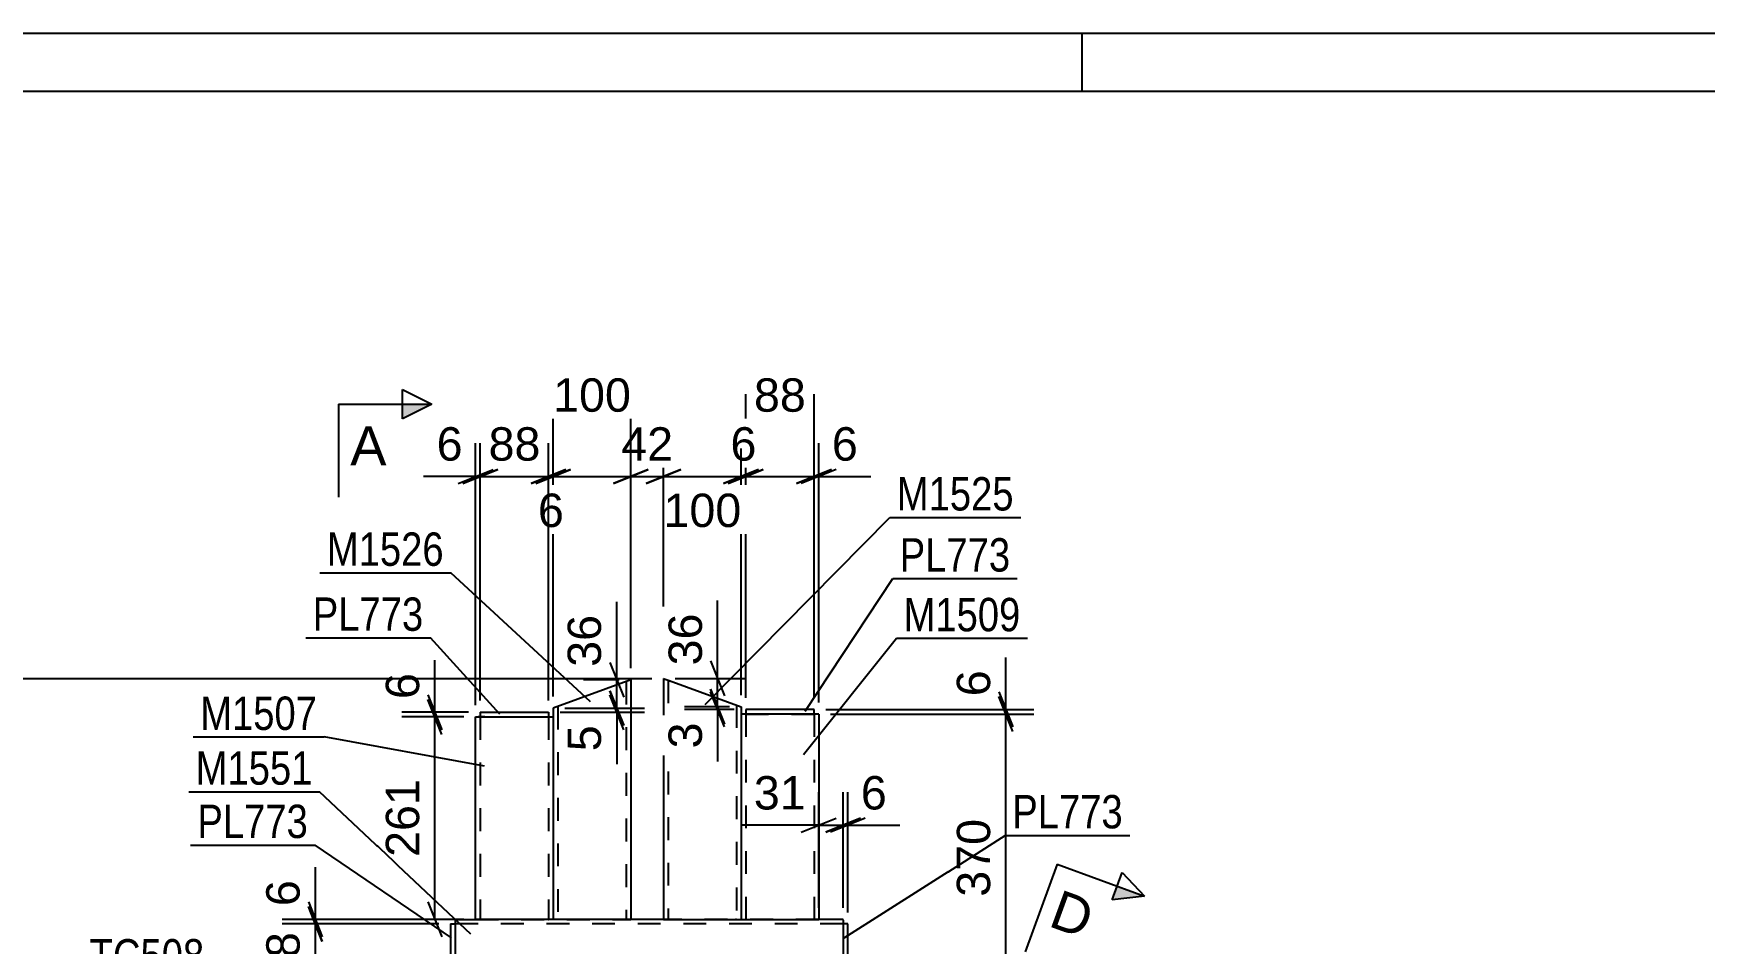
# Model space of a CAD drawing. Header units: millimetres. Extents: x -384 to 457, y -61 to 533.
# Drawn here: x -52.9 to 90.7, y 454.9 to 533 of the extents above; entities that cross this region are included whole.
import ezdxf

# ---------------------------------------------------------------- set-up
doc = ezdxf.new("R2010")
doc.units = ezdxf.units.MM
doc.linetypes.add('DXK_LINE_DOT2', pattern=[3.9198, 1.9599, -1.9599])
doc.styles.add('Arial', font='ARIAL.TTF', dxfattribs={"height": 0.2})
doc.styles.add('Arial Narrow', font='ARIALN.TTF', dxfattribs={"height": 0.2})

# ---------------------------------------------------------------- blocks, each defined once
blk = doc.blocks.new('Unknown-284935728-1133')
at = {"color": 5, "linetype": 'Continuous'}
for p, q in [((457.19, 533.03), (-383.81, 533.03)), ((37.19, 528.03), (37.19, 533.03)), ((452.19, 528.03), (-378.81, 528.03))]:
    blk.add_line(p, q, dxfattribs=at)
blk = doc.blocks.new('Part-284935728-3994 - 3963')
at = {"color": 2, "linetype": 'Continuous'}
for p, q in [((14.17, 474.99), (8.3, 474.99)), ((8.3, 474.99), (8.3, 474.59)), ((14.17, 474.59), (14.17, 474.99))]:
    blk.add_line(p, q, dxfattribs=at)
at = {"color": 7, "linetype": 'DXK_LINE_DOT2'}
blk.add_line((8.3, 474.59), (14.17, 474.59), dxfattribs=at)
blk = doc.blocks.new('Part-284935728-3978 - 3963')
at = {"color": 2, "linetype": 'Continuous'}
for p, q in [((1.24, 477.65), (1.24, 456.97)), ((1.24, 477.65), (1.3, 477.62)), ((1.3, 477.62), (1.47, 477.56)), ((1.47, 477.56), (2.04, 477.35)), ((2.04, 477.35), (7.9, 475.22)), ((7.9, 475.22), (7.9, 456.97)), ((1.24, 456.97), (7.9, 456.97))]:
    blk.add_line(p, q, dxfattribs=at)
at = {"color": 7, "linetype": 'DXK_LINE_DOT2'}
for p, q in [((1.47, 477.56), (1.88, 477.41)), ((1.64, 477.5), (1.64, 456.97)), ((1.64, 477.5), (1.67, 477.49)), ((1.73, 477.47), (2.04, 477.35)), ((7.5, 475.37), (7.5, 456.97)), ((7.47, 456.97), (7.41, 456.97)), ((7.41, 456.97), (7.47, 456.97)), ((7.47, 456.97), (7.5, 456.97)), ((7.5, 456.97), (7.47, 456.97))]:
    blk.add_line(p, q, dxfattribs=at)
blk = doc.blocks.new('Part-284935728-3984 - 3963')
at = {"color": 2, "linetype": 'Continuous'}
for p, q in [((-1.57, 477.53), (-8.24, 475.1)), ((-1.57, 477.53), (-1.57, 456.97)), ((-8.24, 475.1), (-8.24, 456.97)), ((-1.63, 456.97), (-8.24, 456.97)), ((-1.57, 456.97), (-1.63, 456.97))]:
    blk.add_line(p, q, dxfattribs=at)
at = {"color": 7, "linetype": 'DXK_LINE_DOT2'}
for p, q in [((-2, 477.37), (-1.97, 477.38)), ((-1.97, 477.38), (-1.97, 456.97)), ((-7.84, 475.24), (-7.84, 456.97)), ((-2, 456.97), (-1.97, 456.97))]:
    blk.add_line(p, q, dxfattribs=at)
blk = doc.blocks.new('Part-284935728-3989 - 3963')
at = {"color": 2, "linetype": 'Continuous'}
for p, q in [((-14.9, 474.35), (-14.84, 474.35)), ((-14.9, 456.97), (-14.9, 474.35)), ((-14.84, 474.35), (-14.1, 474.35)), ((-14.1, 474.35), (-8.24, 474.35)), ((-8.24, 474.35), (-8.24, 456.97)), ((-8.3, 456.97), (-14.9, 456.97)), ((-8.24, 456.97), (-8.3, 456.97))]:
    blk.add_line(p, q, dxfattribs=at)
at = {"color": 7, "linetype": 'DXK_LINE_DOT2'}
for p, q in [((-14.1, 474.35), (-14.67, 474.35)), ((-14.5, 474.35), (-14.5, 456.97)), ((-8.67, 474.35), (-8.64, 474.35)), ((-8.64, 474.35), (-8.64, 456.97)), ((-8.67, 456.97), (-8.64, 456.97))]:
    blk.add_line(p, q, dxfattribs=at)
blk = doc.blocks.new('Part-284935728-4063 - 3963')
at = {"color": 2, "linetype": 'Continuous'}
for p, q in [((7.9, 474.59), (7.9, 456.97)), ((14.57, 474.59), (7.9, 474.59)), ((14.57, 474.59), (14.57, 456.97)), ((7.9, 456.97), (14.57, 456.97))]:
    blk.add_line(p, q, dxfattribs=at)
at = {"color": 7, "linetype": 'DXK_LINE_DOT2'}
for p, q in [((8.3, 474.59), (8.3, 456.97)), ((8.3, 474.59), (8.33, 474.59)), ((14.17, 474.59), (14.17, 456.97)), ((14.14, 456.97), (14.08, 456.97)), ((14.08, 456.97), (14.14, 456.97)), ((14.14, 456.97), (14.17, 456.97)), ((14.17, 456.97), (14.14, 456.97))]:
    blk.add_line(p, q, dxfattribs=at)
blk = doc.blocks.new('Part-284935728-3999 - 3963')
at = {"color": 2, "linetype": 'Continuous'}
for p, q in [((-14.5, 474.75), (-8.64, 474.75)), ((-14.5, 474.75), (-14.5, 474.35)), ((-8.64, 474.75), (-8.64, 474.35))]:
    blk.add_line(p, q, dxfattribs=at)
at = {"color": 7, "linetype": 'DXK_LINE_DOT2'}
blk.add_line((-14.5, 474.35), (-8.64, 474.35), dxfattribs=at)
blk = doc.blocks.new('Part-284935728-4004 - 3963')
at = {"color": 2, "linetype": 'Continuous'}
for p, q in [((-16.67, 456.97), (-14.9, 456.97)), ((-16.67, 456.97), (-16.67, 456.17)), ((1.24, 456.97), (-1.57, 456.97)), ((16.67, 456.97), (14.57, 456.97)), ((16.67, 456.91), (16.67, 456.97)), ((16.67, 456.91), (16.67, 450.31)), ((-16.67, 456.17), (-16.67, 450.31)), ((-16.67, 450.31), (-16.33, 450.31)), ((16.33, 450.31), (16.67, 450.31))]:
    blk.add_line(p, q, dxfattribs=at)
at = {"color": 7, "linetype": 'DXK_LINE_DOT2'}
for p, q in [((16.67, 456.57), (-16.67, 456.57)), ((-16.67, 456.57), (-16.67, 456.54)), ((-16.67, 456.54), (-16.67, 456.33)), ((-14.9, 456.97), (-1.57, 456.97)), ((14.57, 456.97), (1.24, 456.97)), ((16.67, 456.54), (16.67, 456.57)), ((16.67, 450.71), (-16.67, 450.71)), ((16.67, 450.31), (-16.33, 450.31))]:
    blk.add_line(p, q, dxfattribs=at)
blk = doc.blocks.new('Part-284935728-4005 - 3963')
at = {"color": 2, "linetype": 'Continuous'}
for p, q in [((17.07, 456.57), (16.67, 456.57)), ((17.07, 450.71), (17.07, 456.57)), ((16.67, 450.71), (17.07, 450.71))]:
    blk.add_line(p, q, dxfattribs=at)
at = {"color": 7, "linetype": 'DXK_LINE_DOT2'}
blk.add_line((16.67, 456.57), (16.67, 450.71), dxfattribs=at)
blk = doc.blocks.new('Part-284935728-4010 - 3963')
at = {"color": 2, "linetype": 'Continuous'}
for p, q in [((-17.07, 456.57), (-16.67, 456.57)), ((-17.07, 456.57), (-17.07, 450.71)), ((-16.67, 450.71), (-17.07, 450.71))]:
    blk.add_line(p, q, dxfattribs=at)
at = {"color": 7, "linetype": 'DXK_LINE_DOT2'}
blk.add_line((-16.67, 456.57), (-16.67, 450.71), dxfattribs=at)
blk = doc.blocks.new('StraightDimension-284935728-4698 - 3963')
at = {"color": 7, "linetype": 'Continuous'}
for p, q in [((-2.78, 477.53), (-2.78, 484.22)), ((-2.78, 477.53), (-2.78, 484.22)), ((-3.38, 479.03), (-2.18, 476.03)), ((-2.57, 477.53), (-5.63, 477.53)), ((-2.78, 475.1), (-2.78, 477.53)), ((-2.18, 473.6), (-3.38, 476.6)), ((-7.24, 475.1), (-0.38, 475.1))]:
    blk.add_line(p, q, dxfattribs=at)
at = {"color": 0}
blk.add_wipeout([(-3.53, 483.7), (-7.73, 483.7), (-7.73, 478.05), (-3.53, 478.05)], dxfattribs=at)
at = {"color": 3, "style": 'Arial'}
blk.add_text('36', height=2.865, rotation=90.0002, dxfattribs=at).set_placement((-4.13, 478.65))
blk = doc.blocks.new('StraightDimension-284935728-4184 - 3963')
at = {"color": 7, "linetype": 'Continuous'}
for p, q in [((14.57, 457.97), (14.57, 467.9)), ((16.67, 457.97), (16.67, 467.9)), ((13.07, 464.45), (16.07, 465.65)), ((18.17, 465.65), (15.17, 464.45)), ((14.57, 465.05), (7.87, 465.05)), ((14.57, 465.05), (7.87, 465.05)), ((14.57, 465.05), (16.67, 465.05))]:
    blk.add_line(p, q, dxfattribs=at)
at = {"color": 0}
blk.add_wipeout([(14.05, 465.8), (14.05, 470), (8.4, 470), (8.4, 465.8)], dxfattribs=at)
at = {"color": 3, "style": 'Arial'}
blk.add_text('31', height=2.865, dxfattribs=at).set_placement((9, 466.4))
blk = doc.blocks.new('StraightDimension-284935728-4194 - 3963')
at = {"color": 7, "linetype": 'Continuous'}
for p, q in [((16.67, 457.97), (16.67, 467.9)), ((17.07, 457.57), (17.07, 467.9)), ((15.17, 464.45), (18.17, 465.65)), ((18.57, 465.65), (15.57, 464.45)), ((16.67, 465.05), (17.07, 465.05)), ((17.07, 465.05), (21.54, 465.05)), ((17.07, 465.05), (21.54, 465.05))]:
    blk.add_line(p, q, dxfattribs=at)
at = {"color": 0}
blk.add_wipeout([(21.02, 465.8), (21.02, 470), (17.59, 470), (17.59, 465.8)], dxfattribs=at)
at = {"color": 3, "style": 'Arial'}
blk.add_text('6', height=2.87, dxfattribs=at).set_placement((18.19, 466.4))
blk = doc.blocks.new('StraightDimension-284935728-4281 - 3963')
at = {"color": 7, "linetype": 'Continuous'}
for p, q in [((-29.27, 458.07), (-28.07, 455.07)), ((-18.07, 456.57), (-31.52, 456.57)), ((-28.67, 450.71), (-28.67, 456.57)), ((-28.07, 449.21), (-29.27, 452.21)), ((-18.07, 450.71), (-31.52, 450.71))]:
    blk.add_line(p, q, dxfattribs=at)
at = {"color": 0}
blk.add_wipeout([(-29.42, 456.46), (-33.62, 456.46), (-33.62, 450.82), (-29.42, 450.82)], dxfattribs=at)
at = {"color": 3, "style": 'Arial'}
blk.add_text('88', height=2.865, rotation=90.0002, dxfattribs=at).set_placement((-30.02, 451.42))
blk = doc.blocks.new('StraightDimension-284935728-4289 - 3963')
at = {"color": 7, "linetype": 'Continuous'}
for p, q in [((-28.67, 456.97), (-28.67, 461.45)), ((-28.67, 456.97), (-28.67, 461.45)), ((-29.27, 458.47), (-28.07, 455.47)), ((-28.07, 455.07), (-29.27, 458.07)), ((-17.67, 456.97), (-31.52, 456.97)), ((-18.07, 456.57), (-31.52, 456.57)), ((-28.67, 456.57), (-28.67, 456.97))]:
    blk.add_line(p, q, dxfattribs=at)
at = {"color": 0}
blk.add_wipeout([(-29.42, 460.92), (-33.62, 460.92), (-33.62, 457.5), (-29.42, 457.5)], dxfattribs=at)
at = {"color": 3, "style": 'Arial'}
blk.add_text('6', height=2.87, rotation=90.0002, dxfattribs=at).set_placement((-30.02, 458.1))
blk = doc.blocks.new('StraightDimension-284935728-4360 - 3963')
at = {"color": 7, "linetype": 'Continuous'}
for p, q in [((31.25, 473.09), (30.05, 476.09)), ((15.57, 474.59), (33.05, 474.59)), ((30.65, 449.91), (30.65, 474.59)), ((30.05, 451.41), (31.25, 448.41)), ((17.67, 449.91), (33.05, 449.91))]:
    blk.add_line(p, q, dxfattribs=at)
at = {"color": 0}
blk.add_wipeout([(29.9, 466.18), (25.7, 466.18), (25.7, 458.31), (29.9, 458.31)], dxfattribs=at)
at = {"color": 3, "style": 'Arial'}
blk.add_text('370', height=2.865, rotation=90.0002, dxfattribs=at).set_placement((29.3, 458.91))
blk = doc.blocks.new('StraightDimension-284935728-4370 - 3963')
at = {"color": 7, "linetype": 'Continuous'}
for p, q in [((30.65, 474.99), (30.65, 479.46)), ((30.65, 474.99), (30.65, 479.46)), ((30.05, 476.49), (31.25, 473.49)), ((31.25, 473.09), (30.05, 476.09)), ((15.17, 474.99), (33.05, 474.99)), ((15.57, 474.59), (33.05, 474.59)), ((30.65, 474.59), (30.65, 474.99))]:
    blk.add_line(p, q, dxfattribs=at)
at = {"color": 0}
blk.add_wipeout([(29.9, 478.94), (25.7, 478.94), (25.7, 475.52), (29.9, 475.52)], dxfattribs=at)
at = {"color": 3, "style": 'Arial'}
blk.add_text('6', height=2.87, rotation=90.0002, dxfattribs=at).set_placement((29.3, 476.12))
blk = doc.blocks.new('StraightDimension-284935728-4472 - 3963')
at = {"color": 7, "linetype": 'Continuous'}
for p, q in [((14.17, 475.99), (14.17, 497.85)), ((14.57, 475.59), (14.57, 497.85)), ((12.67, 494.4), (15.67, 495.6)), ((16.07, 495.6), (13.07, 494.4)), ((14.17, 495), (14.57, 495)), ((14.57, 495), (19.04, 495)), ((14.57, 495), (19.04, 495))]:
    blk.add_line(p, q, dxfattribs=at)
at = {"color": 0}
blk.add_wipeout([(18.52, 495.75), (18.52, 499.95), (15.1, 499.95), (15.1, 495.75)], dxfattribs=at)
at = {"color": 3, "style": 'Arial'}
blk.add_text('6', height=2.87, dxfattribs=at).set_placement((15.7, 496.35))
blk = doc.blocks.new('StraightDimension-284935728-4482 - 3963')
at = {"color": 7, "linetype": 'Continuous'}
for p, q in [((8.3, 475.99), (8.3, 502.05)), ((14.17, 475.99), (14.17, 502.05)), ((6.8, 494.4), (9.8, 495.6)), ((15.67, 495.6), (12.67, 494.4)), ((8.3, 495), (14.17, 495))]:
    blk.add_line(p, q, dxfattribs=at)
at = {"color": 0}
blk.add_wipeout([(14.06, 499.95), (14.06, 504.15), (8.41, 504.15), (8.41, 499.95)], dxfattribs=at)
at = {"color": 3, "style": 'Arial'}
blk.add_text('88', height=2.865, dxfattribs=at).set_placement((9.01, 500.55))
blk = doc.blocks.new('StraightDimension-284935728-4492 - 3963')
at = {"color": 7, "linetype": 'Continuous'}
for p, q in [((7.9, 476.22), (7.9, 497.85)), ((8.3, 475.99), (8.3, 497.85)), ((6.4, 494.4), (9.4, 495.6)), ((9.8, 495.6), (6.8, 494.4)), ((7.9, 495), (8.3, 495))]:
    blk.add_line(p, q, dxfattribs=at)
at = {"color": 0}
blk.add_wipeout([(9.82, 495.75), (9.82, 499.95), (6.39, 499.95), (6.39, 495.75)], dxfattribs=at)
at = {"color": 3, "style": 'Arial'}
blk.add_text('6', height=2.87, dxfattribs=at).set_placement((6.99, 496.35))
blk = doc.blocks.new('StraightDimension-284935728-4509 - 3963')
at = {"color": 7, "linetype": 'Continuous'}
for p, q in [((-14.9, 475.35), (-14.9, 497.85)), ((-14.5, 475.75), (-14.5, 497.85)), ((-16.4, 494.4), (-13.4, 495.6)), ((-13, 495.6), (-16, 494.4)), ((-14.9, 495), (-19.38, 495)), ((-14.9, 495), (-19.38, 495)), ((-14.9, 495), (-14.5, 495))]:
    blk.add_line(p, q, dxfattribs=at)
at = {"color": 0}
blk.add_wipeout([(-15.43, 495.75), (-15.43, 499.95), (-18.85, 499.95), (-18.85, 495.75)], dxfattribs=at)
at = {"color": 3, "style": 'Arial'}
blk.add_text('6', height=2.87, dxfattribs=at).set_placement((-18.25, 496.35))
blk = doc.blocks.new('StraightDimension-284935728-4519 - 3963')
at = {"color": 7, "linetype": 'Continuous'}
for p, q in [((1.24, 478.65), (1.24, 497.4)), ((7.9, 476.22), (7.9, 497.4)), ((-0.26, 494.4), (2.74, 495.6)), ((9.4, 495.6), (6.4, 494.4)), ((1.24, 495), (7.9, 495))]:
    blk.add_line(p, q, dxfattribs=at)
at = {"color": 0}
blk.add_wipeout([(8.51, 490.05), (8.51, 494.25), (0.64, 494.25), (0.64, 490.05)], dxfattribs=at)
at = {"color": 3, "style": 'Arial'}
blk.add_text('100', height=2.865, dxfattribs=at).set_placement((1.24, 490.65))
blk = doc.blocks.new('StraightDimension-284935728-4536 - 3963')
at = {"color": 7, "linetype": 'Continuous'}
for p, q in [((-1.57, 478.53), (-1.57, 497.85)), ((1.24, 478.65), (1.24, 497.85)), ((-3.07, 494.4), (-0.07, 495.6)), ((2.74, 495.6), (-0.26, 494.4)), ((-1.57, 495), (1.24, 495))]:
    blk.add_line(p, q, dxfattribs=at)
at = {"color": 0}
blk.add_wipeout([(2.66, 495.75), (2.66, 499.95), (-2.99, 499.95), (-2.99, 495.75)], dxfattribs=at)
at = {"color": 3, "style": 'Arial'}
blk.add_text('42', height=2.865, dxfattribs=at).set_placement((-2.39, 496.35))
blk = doc.blocks.new('StraightDimension-284935728-4546 - 3963')
at = {"color": 7, "linetype": 'Continuous'}
for p, q in [((-8.24, 476.1), (-8.24, 502.05)), ((-1.57, 478.53), (-1.57, 502.05)), ((-9.74, 494.4), (-6.74, 495.6)), ((-0.07, 495.6), (-3.07, 494.4)), ((-8.24, 495), (-1.57, 495))]:
    blk.add_line(p, q, dxfattribs=at)
at = {"color": 0}
blk.add_wipeout([(-0.97, 499.95), (-0.97, 504.15), (-8.84, 504.15), (-8.84, 499.95)], dxfattribs=at)
at = {"color": 3, "style": 'Arial'}
blk.add_text('100', height=2.865, dxfattribs=at).set_placement((-8.24, 500.55))
blk = doc.blocks.new('StraightDimension-284935728-4565 - 3963')
at = {"color": 7, "linetype": 'Continuous'}
for p, q in [((-8.64, 475.75), (-8.64, 497.4)), ((-8.24, 476.1), (-8.24, 497.4)), ((-10.14, 494.4), (-7.14, 495.6)), ((-6.74, 495.6), (-9.74, 494.4)), ((-8.64, 495), (-8.24, 495))]:
    blk.add_line(p, q, dxfattribs=at)
at = {"color": 0}
blk.add_wipeout([(-6.72, 490.05), (-6.72, 494.25), (-10.15, 494.25), (-10.15, 490.05)], dxfattribs=at)
at = {"color": 3, "style": 'Arial'}
blk.add_text('6', height=2.87, dxfattribs=at).set_placement((-9.55, 490.65))
blk = doc.blocks.new('StraightDimension-284935728-4582 - 3963')
at = {"color": 7, "linetype": 'Continuous'}
for p, q in [((-14.5, 475.75), (-14.5, 497.85)), ((-8.64, 475.75), (-8.64, 497.85)), ((-16, 494.4), (-13, 495.6)), ((-7.14, 495.6), (-10.14, 494.4)), ((-14.5, 495), (-8.64, 495))]:
    blk.add_line(p, q, dxfattribs=at)
at = {"color": 0}
blk.add_wipeout([(-8.74, 495.75), (-8.74, 499.95), (-14.39, 499.95), (-14.39, 495.75)], dxfattribs=at)
at = {"color": 3, "style": 'Arial'}
blk.add_text('88', height=2.865, dxfattribs=at).set_placement((-13.79, 496.35))
blk = doc.blocks.new('StraightDimension-284935728-4593 - 3963')
at = {"color": 7, "linetype": 'Continuous'}
for p, q in [((-18.4, 474.75), (-18.4, 479.22)), ((-18.4, 474.75), (-18.4, 479.22)), ((-19, 476.25), (-17.8, 473.25)), ((-17.8, 472.85), (-19, 475.85)), ((-15.5, 474.75), (-21.25, 474.75)), ((-15.9, 474.35), (-21.25, 474.35)), ((-18.4, 474.35), (-18.4, 474.75))]:
    blk.add_line(p, q, dxfattribs=at)
at = {"color": 0}
blk.add_wipeout([(-19.15, 478.7), (-23.35, 478.7), (-23.35, 475.28), (-19.15, 475.28)], dxfattribs=at)
at = {"color": 3, "style": 'Arial'}
blk.add_text('6', height=2.87, rotation=90.0002, dxfattribs=at).set_placement((-19.75, 475.88))
blk = doc.blocks.new('StraightDimension-284935728-4603 - 3963')
at = {"color": 7, "linetype": 'Continuous'}
for p, q in [((-17.8, 472.85), (-19, 475.85)), ((-15.9, 474.35), (-21.25, 474.35)), ((-18.4, 456.97), (-18.4, 474.35)), ((-19, 458.47), (-17.8, 455.47)), ((-15.9, 456.97), (-21.25, 456.97))]:
    blk.add_line(p, q, dxfattribs=at)
at = {"color": 0}
blk.add_wipeout([(-19.15, 469.6), (-23.35, 469.6), (-23.35, 461.73), (-19.15, 461.73)], dxfattribs=at)
at = {"color": 3, "style": 'Arial'}
blk.add_text('261', height=2.865, rotation=90.0002, dxfattribs=at).set_placement((-19.75, 462.33))
blk = doc.blocks.new('StraightDimension-284935728-4614 - 3963')
at = {"color": 7, "linetype": 'Continuous'}
blk.add_line((0.24, 477.62), (-90.43, 477.62), dxfattribs=at)
blk = doc.blocks.new('StraightDimension-284935728-4715 - 3963')
at = {"color": 7, "linetype": 'Continuous'}
for p, q in [((-3.38, 476.6), (-2.18, 473.6)), ((-2.18, 473.25), (-3.38, 476.25)), ((-7.64, 474.75), (-0.38, 474.75)), ((-7.24, 475.1), (-0.38, 475.1)), ((-2.78, 474.75), (-2.78, 475.1)), ((-2.78, 474.75), (-2.78, 470.28)), ((-2.78, 474.75), (-2.78, 470.28))]:
    blk.add_line(p, q, dxfattribs=at)
at = {"color": 0}
blk.add_wipeout([(-3.53, 474.23), (-7.73, 474.23), (-7.73, 470.8), (-3.53, 470.8)], dxfattribs=at)
at = {"color": 3, "style": 'Arial'}
blk.add_text('5', height=2.87, rotation=90.0002, dxfattribs=at).set_placement((-4.13, 471.4))
blk = doc.blocks.new('StraightDimension-284935728-4733 - 3963')
at = {"color": 7, "linetype": 'Continuous'}
for p, q in [((5.29, 476.72), (6.49, 473.72)), ((6.9, 475.22), (3.04, 475.22)), ((6.49, 473.49), (5.29, 476.49)), ((5.89, 474.99), (5.89, 475.22)), ((7.3, 474.99), (3.04, 474.99)), ((5.89, 474.99), (5.89, 470.52)), ((5.89, 474.99), (5.89, 470.52))]:
    blk.add_line(p, q, dxfattribs=at)
at = {"color": 0}
blk.add_wipeout([(5.14, 474.47), (0.94, 474.47), (0.94, 471.04), (5.14, 471.04)], dxfattribs=at)
at = {"color": 3, "style": 'Arial'}
blk.add_text('3', height=2.87, rotation=90.0002, dxfattribs=at).set_placement((4.54, 471.64))
blk = doc.blocks.new('StraightDimension-284935728-4750 - 3963')
at = {"color": 7, "linetype": 'Continuous'}
for p, q in [((5.89, 477.65), (5.89, 484.34)), ((5.89, 477.65), (5.89, 484.34)), ((5.29, 479.15), (6.49, 476.15)), ((2.24, 477.65), (8.29, 477.65)), ((6.49, 473.72), (5.29, 476.72)), ((5.89, 475.22), (5.89, 477.65)), ((6.9, 475.22), (3.04, 475.22))]:
    blk.add_line(p, q, dxfattribs=at)
at = {"color": 0}
blk.add_wipeout([(5.14, 483.82), (0.94, 483.82), (0.94, 478.17), (5.14, 478.17)], dxfattribs=at)
at = {"color": 3, "style": 'Arial'}
blk.add_text('36', height=2.865, rotation=90.0002, dxfattribs=at).set_placement((4.54, 478.77))
blk = doc.blocks.new('Mark-284935728-4163 - 3963')
at = {"color": 0}
blk.add_wipeout([(-38.19, 452.41), (-38.19, 455.41), (-48.06, 455.41), (-48.06, 452.41)], dxfattribs=at)
blk.add_wipeout([(-38.19, 452.41), (-38.19, 455.41), (-48.06, 455.41), (-48.06, 452.41)], dxfattribs=at)
at = {"color": 30, "linetype": 'Continuous'}
for p in [(-48.66, 451.81), (-29.55, 436.75)]:
    blk.add_line(p, (-37.59, 451.81), dxfattribs=at)
at = {"color": 3, "style": 'Arial Narrow'}
blk.add_text('TC508', height=2.863, dxfattribs=at).set_placement((-48.06, 452.41))
blk = doc.blocks.new('Mark-284935728-3990 - 3963')
at = {"color": 0}
blk.add_wipeout([(31.03, 486.83), (31.03, 489.83), (21.53, 489.83), (21.53, 486.83)], dxfattribs=at)
blk.add_wipeout([(31.03, 486.83), (31.03, 489.83), (21.53, 489.83), (21.53, 486.83)], dxfattribs=at)
at = {"color": 30, "linetype": 'Continuous'}
for p, q in [((13.41, 474.84), (20.93, 486.23)), ((20.93, 486.23), (31.63, 486.23))]:
    blk.add_line(p, q, dxfattribs=at)
at = {"color": 3, "style": 'Arial Narrow'}
blk.add_text('PL773', height=2.863, dxfattribs=at).set_placement((21.53, 486.83))
blk = doc.blocks.new('Mark-284935728-3974 - 3963')
at = {"color": 0}
blk.add_wipeout([(31.34, 492.07), (31.34, 495.07), (21.28, 495.07), (21.28, 492.07)], dxfattribs=at)
blk.add_wipeout([(31.34, 492.07), (31.34, 495.07), (21.28, 495.07), (21.28, 492.07)], dxfattribs=at)
at = {"color": 30, "linetype": 'Continuous'}
for p, q in [((4.83, 475.4), (20.68, 491.47)), ((20.68, 491.47), (31.94, 491.47))]:
    blk.add_line(p, q, dxfattribs=at)
at = {"color": 3, "style": 'Arial Narrow'}
blk.add_text('M1525', height=2.863, dxfattribs=at).set_placement((21.28, 492.07))
blk = doc.blocks.new('Mark-284935728-3980 - 3963')
at = {"color": 0}
blk.add_wipeout([(-17.63, 487.32), (-17.63, 490.32), (-27.68, 490.32), (-27.68, 487.32)], dxfattribs=at)
blk.add_wipeout([(-17.63, 487.32), (-17.63, 490.32), (-27.68, 490.32), (-27.68, 487.32)], dxfattribs=at)
at = {"color": 30, "linetype": 'Continuous'}
for p in [(-28.28, 486.72), (-5.03, 475.65)]:
    blk.add_line(p, (-17.03, 486.72), dxfattribs=at)
at = {"color": 3, "style": 'Arial Narrow'}
blk.add_text('M1526', height=2.863, dxfattribs=at).set_placement((-27.68, 487.32))
blk = doc.blocks.new('Mark-284935728-3985 - 3963')
at = {"color": 0}
blk.add_wipeout([(-28.5, 473.23), (-28.5, 476.23), (-38.56, 476.23), (-38.56, 473.23)], dxfattribs=at)
blk.add_wipeout([(-28.5, 473.23), (-28.5, 476.23), (-38.56, 476.23), (-38.56, 473.23)], dxfattribs=at)
at = {"color": 30, "linetype": 'Continuous'}
for p in [(-39.16, 472.63), (-14.15, 470.12)]:
    blk.add_line(p, (-27.9, 472.63), dxfattribs=at)
at = {"color": 3, "style": 'Arial Narrow'}
blk.add_text('M1507', height=2.863, dxfattribs=at).set_placement((-38.56, 473.23))
blk = doc.blocks.new('Mark-284935728-4059 - 3963')
at = {"color": 0}
blk.add_wipeout([(31.91, 481.7), (31.91, 484.7), (21.86, 484.7), (21.86, 481.7)], dxfattribs=at)
blk.add_wipeout([(31.91, 481.7), (31.91, 484.7), (21.86, 484.7), (21.86, 481.7)], dxfattribs=at)
at = {"color": 30, "linetype": 'Continuous'}
for p, q in [((13.26, 471.11), (21.26, 481.1)), ((21.26, 481.1), (32.51, 481.1))]:
    blk.add_line(p, q, dxfattribs=at)
at = {"color": 3, "style": 'Arial Narrow'}
blk.add_text('M1509', height=2.863, dxfattribs=at).set_placement((21.86, 481.7))
blk = doc.blocks.new('Mark-284935728-3995 - 3963')
at = {"color": 0}
blk.add_wipeout([(-19.38, 481.74), (-19.38, 484.74), (-28.89, 484.74), (-28.89, 481.74)], dxfattribs=at)
blk.add_wipeout([(-19.38, 481.74), (-19.38, 484.74), (-28.89, 484.74), (-28.89, 481.74)], dxfattribs=at)
at = {"color": 30, "linetype": 'Continuous'}
for p in [(-29.49, 481.14), (-12.83, 474.58)]:
    blk.add_line(p, (-18.78, 481.14), dxfattribs=at)
at = {"color": 3, "style": 'Arial Narrow'}
blk.add_text('PL773', height=2.863, dxfattribs=at).set_placement((-28.89, 481.74))
blk = doc.blocks.new('Mark-284935728-4000 - 3963')
at = {"color": 0}
blk.add_wipeout([(-28.9, 468.53), (-28.9, 471.53), (-38.95, 471.53), (-38.95, 468.53)], dxfattribs=at)
blk.add_wipeout([(-28.9, 468.53), (-28.9, 471.53), (-38.95, 471.53), (-38.95, 468.53)], dxfattribs=at)
at = {"color": 30, "linetype": 'Continuous'}
for p in [(-39.55, 467.93), (-15.31, 455.71)]:
    blk.add_line(p, (-28.3, 467.93), dxfattribs=at)
at = {"color": 3, "style": 'Arial Narrow'}
blk.add_text('M1551', height=2.863, dxfattribs=at).set_placement((-38.95, 468.53))
blk = doc.blocks.new('Mark-284935728-4006 - 3963')
at = {"color": 0}
blk.add_wipeout([(-29.29, 463.95), (-29.29, 466.95), (-38.8, 466.95), (-38.8, 463.95)], dxfattribs=at)
blk.add_wipeout([(-29.29, 463.95), (-29.29, 466.95), (-38.8, 466.95), (-38.8, 463.95)], dxfattribs=at)
at = {"color": 30, "linetype": 'Continuous'}
for p in [(-39.4, 463.35), (-16.97, 455.38)]:
    blk.add_line(p, (-28.69, 463.35), dxfattribs=at)
at = {"color": 3, "style": 'Arial Narrow'}
blk.add_text('PL773', height=2.863, dxfattribs=at).set_placement((-38.8, 463.95))
blk = doc.blocks.new('SectionMark-284935728-4834 - 3963')
at = {"linetype": 'Continuous'}
for points in [[(39.79, 458.65), (40.22, 459.83), (42.57, 458.97)], [(23.28, 413.3), (23.71, 414.47), (25.63, 412.44)]]:
    blk.add_hatch(color=6, dxfattribs=at).paths.add_polyline_path(points)
at = {"color": 6, "linetype": 'Continuous'}
for p, q in [((39.79, 458.65), (40.65, 461)), ((40.65, 461), (42.57, 458.97)), ((42.57, 458.97), (39.79, 458.65)), ((23.71, 414.47), (22.86, 412.12)), ((25.63, 412.44), (23.71, 414.47)), ((25.63, 412.44), (22.86, 412.12))]:
    blk.add_line(p, q, dxfattribs=at)
at = {"color": 0, "linetype": 'Continuous'}
for points in [[(37.36, 455.28), (38.56, 458.57), (35.39, 459.72), (34.19, 456.43)], [(22.82, 415.33), (24.02, 418.62), (20.85, 419.77), (19.65, 416.48)]]:
    blk.add_wipeout(points, dxfattribs=at)
at = {"color": 6, "linetype": 'Continuous'}
for p, q in [((35.05, 461.71), (32.31, 454.19)), ((35.05, 461.71), (42.57, 458.97)), ((18.11, 415.18), (20.85, 422.69)), ((18.11, 415.18), (25.63, 412.44))]:
    blk.add_line(p, q, dxfattribs=at)
at = {"color": 3, "linetype": 'Continuous', "style": 'Arial'}
for p in [(34.19, 456.43), (19.65, 416.48)]:
    blk.add_text('D', height=3.34, rotation=-20.002, dxfattribs=at).set_placement(p)
blk = doc.blocks.new('SectionMark-284935728-4842 - 3963')
at = {"linetype": 'Continuous'}
blk.add_hatch(color=6, dxfattribs=at).paths.add_polyline_path([(-21.17, 499.95), (-21.17, 501.2), (-18.67, 501.2)])
at = {"color": 6, "linetype": 'Continuous'}
for p, q in [((-26.67, 501.2), (-26.67, 493.2)), ((-26.67, 501.2), (-18.67, 501.2)), ((-21.17, 499.95), (-21.17, 502.45)), ((-21.17, 502.45), (-18.67, 501.2)), ((-18.67, 501.2), (-21.17, 499.95))]:
    blk.add_line(p, q, dxfattribs=at)
at = {"color": 0, "linetype": 'Continuous'}
blk.add_wipeout([(-22.56, 495.95), (-22.56, 499.45), (-25.67, 499.45), (-25.67, 495.95)], dxfattribs=at)
at = {"color": 3, "linetype": 'Continuous', "style": 'Arial'}
blk.add_text('A', height=3.34, dxfattribs=at).set_placement((-25.67, 495.95))
blk = doc.blocks.new('Mark-284935728-8486 - 3963')
at = {"color": 0}
blk.add_wipeout([(40.7, 464.78), (40.7, 467.78), (31.2, 467.78), (31.2, 464.78)], dxfattribs=at)
blk.add_wipeout([(40.7, 464.78), (40.7, 467.78), (31.2, 467.78), (31.2, 464.78)], dxfattribs=at)
at = {"color": 30, "linetype": 'Continuous'}
for p, q in [((16.77, 455.38), (30.6, 464.18)), ((30.6, 464.18), (41.3, 464.18))]:
    blk.add_line(p, q, dxfattribs=at)
at = {"color": 3, "style": 'Arial Narrow'}
blk.add_text('PL773', height=2.863, dxfattribs=at).set_placement((31.2, 464.78))

msp = doc.modelspace()

# ---------------------------------------------------------------- block references
for name in ['Unknown-284935728-1133', 'Part-284935728-3984 - 3963', 'Part-284935728-3978 - 3963', 'Part-284935728-3989 - 3963', 'Part-284935728-3999 - 3963', 'Part-284935728-4063 - 3963', 'Part-284935728-3994 - 3963', 'Part-284935728-4010 - 3963', 'Part-284935728-4004 - 3963', 'Part-284935728-4005 - 3963']:
    msp.add_blockref(name, (0, 0))

# ---------------------------------------------------------------- next in the draw order: block references
for name in ['StraightDimension-284935728-4509 - 3963', 'StraightDimension-284935728-4698 - 3963', 'StraightDimension-284935728-4184 - 3963', 'StraightDimension-284935728-4281 - 3963']:
    msp.add_blockref(name, (0, 0))

# ---------------------------------------------------------------- next in the draw order: block references
for name in ['StraightDimension-284935728-4194 - 3963', 'StraightDimension-284935728-4289 - 3963']:
    msp.add_blockref(name, (0, 0))

# ---------------------------------------------------------------- next in the draw order: block references
msp.add_blockref('StraightDimension-284935728-4360 - 3963', (0, 0))

# ---------------------------------------------------------------- next in the draw order: block references
for name in ['StraightDimension-284935728-4370 - 3963', 'SectionMark-284935728-4834 - 3963']:
    msp.add_blockref(name, (0, 0))

# ---------------------------------------------------------------- next in the draw order: block references
for name in ['StraightDimension-284935728-4472 - 3963', 'Mark-284935728-8486 - 3963']:
    msp.add_blockref(name, (0, 0))

# ---------------------------------------------------------------- next in the draw order: block references
msp.add_blockref('StraightDimension-284935728-4482 - 3963', (0, 0))

# ---------------------------------------------------------------- next in the draw order: block references
for name in ['StraightDimension-284935728-4492 - 3963', 'Mark-284935728-3990 - 3963']:
    msp.add_blockref(name, (0, 0))

# ---------------------------------------------------------------- next in the draw order: block references
msp.add_blockref('StraightDimension-284935728-4519 - 3963', (0, 0))

# ---------------------------------------------------------------- next in the draw order: block references
msp.add_blockref('StraightDimension-284935728-4536 - 3963', (0, 0))

# ---------------------------------------------------------------- next in the draw order: block references
msp.add_blockref('StraightDimension-284935728-4546 - 3963', (0, 0))

# ---------------------------------------------------------------- next in the draw order: block references
msp.add_blockref('StraightDimension-284935728-4565 - 3963', (0, 0))

# ---------------------------------------------------------------- next in the draw order: block references
msp.add_blockref('StraightDimension-284935728-4582 - 3963', (0, 0))

# ---------------------------------------------------------------- next in the draw order: block references
msp.add_blockref('StraightDimension-284935728-4593 - 3963', (0, 0))

# ---------------------------------------------------------------- next in the draw order: block references
msp.add_blockref('StraightDimension-284935728-4603 - 3963', (0, 0))

# ---------------------------------------------------------------- next in the draw order: block references
msp.add_blockref('StraightDimension-284935728-4614 - 3963', (0, 0))

# ---------------------------------------------------------------- next in the draw order: block references
for name in ['StraightDimension-284935728-4733 - 3963', 'StraightDimension-284935728-4715 - 3963', 'Mark-284935728-4163 - 3963']:
    msp.add_blockref(name, (0, 0))

# ---------------------------------------------------------------- next in the draw order: block references
for name in ['Mark-284935728-3980 - 3963', 'StraightDimension-284935728-4750 - 3963']:
    msp.add_blockref(name, (0, 0))

# ---------------------------------------------------------------- next in the draw order: block references
for name in ['Mark-284935728-3974 - 3963', 'Mark-284935728-3985 - 3963']:
    msp.add_blockref(name, (0, 0))

# ---------------------------------------------------------------- next in the draw order: block references
for name in ['Mark-284935728-3995 - 3963', 'Mark-284935728-4059 - 3963', 'Mark-284935728-4000 - 3963']:
    msp.add_blockref(name, (0, 0))

# ---------------------------------------------------------------- next in the draw order: block references
msp.add_blockref('Mark-284935728-4006 - 3963', (0, 0))

# ---------------------------------------------------------------- next in the draw order: block references
msp.add_blockref('SectionMark-284935728-4842 - 3963', (0, 0))

doc.saveas('drawing.dxf')
